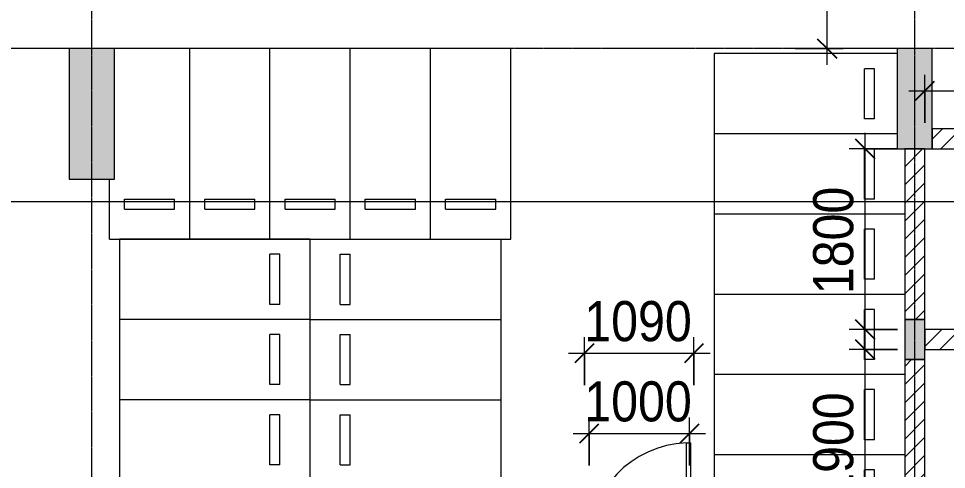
# Model space of a CAD drawing. Header units: millimetres. Extents: x 25998 to 252958, y -15958 to 83425.
# Drawn here: x 68423 to 77668, y 29341 to 33837 of the extents above; entities that cross this region are included whole.
import ezdxf

# ---------------------------------------------------------------- set-up
doc = ezdxf.new("R2010")
doc.units = ezdxf.units.MM
doc.linetypes.add('Dash Dot 3_16_', pattern=[7.9375, 4.7625, -1.5875, 0, -1.5875])
doc.linetypes.add('Grid Line', pattern=[22.225, 12.7, -3.175, 3.175, -3.175])
for name, color, linetype, lineweight in [('0-1', 7, 'Continuous', 5), ('A-ANNO-DIMS', 211, 'Continuous', 9), ('A-ANNO-DIMS-160', 211, 'Continuous', 9), ('A-DETL-GENF-2', 1, 'Continuous', 9), ('A-DOOR-1', 1, 'Continuous', 9), ('A-DOOR-FRAM-1', 1, 'Continuous', 9), ('A-WALL-1', 113, 'Continuous', 18), ('A-WALL-PATT-2', 111, 'Continuous', 9), ('C-PRKG', 70, 'Continuous', 9), ('G-ANNO-SYMB-1', 111, 'Dash Dot 3_16_', 18), ('S-COLS-1', 52, 'Continuous', 5), ('S-COLS-2', 250, 'Continuous', 18), ('S-GRID-1', 1, 'Grid Line', 9)]:
    doc.layers.add(name, color=color, linetype=linetype, lineweight=lineweight)
doc.styles.add('UTM Avo', font='UTM Avo.ttf', dxfattribs={"width": 0.9, "height": 400})
doc.dimstyles.new('1_Dim_chi_tiet_2_5', dxfattribs={"dimscale": 304.8, "dimtxt": 399.720379, "dimasz": 0.629921, "dimexe": 0.524934, "dimexo": 0.0625, "dimgap": 0.052493, "dimtad": 1, "dimdec": 0, "dimrnd": 5, "dimzin": 0, "dimdsep": 46, "dimtxsty": 'UTM Avo', "dimblk1": 'OBLIQUE', "dimblk2": 'OBLIQUE', "dimsah": 1, "dimcen": 0.09, "dimdle": 0.524934, "dimazin": 0, "dimtfac": 1, "dimtdec": 4, "dimtix": 1, "dimtmove": 0, "dimatfit": 3, "dimfxl": 1.049869, "dimfxlon": 1, "dimtvp": 1, "dimtolj": 1, "dimtzin": 0, "dimarcsym": 2})
pattern_1 = [(45, (0, 0), (-90.50967, 90.50967), [])]

# ---------------------------------------------------------------- blocks, each defined once
blk = doc.blocks.new('NCV_TKTC_KET CAU_rvt-1-TKCS_MB TẦNG HẦM')
at = {"layer": 'S-COLS-1'}
for points in [[(69377.6, 32236.9), (69377.6, 33536.9), (68927.6, 33536.9), (68927.6, 32236.9), (68977.6, 32236.9)], [(77452.6, 32536.9), (77527.6, 32536.9), (77527.6, 33536.9), (77177.6, 33536.9), (77177.6, 32536.9), (77452.6, 32536.9)], [(77252.6, 30436.9), (77452.6, 30436.9), (77452.6, 30836.9), (77252.6, 30836.9), (77252.6, 30536.9)]]:
    blk.add_hatch(color=256, dxfattribs=at).paths.add_polyline_path(points)
at = {"layer": 'S-COLS-2'}
for p, q in [((69377.6, 33536.9), (68927.6, 33536.9)), ((68927.6, 33536.9), (68927.6, 32236.9)), ((69377.6, 32236.9), (69377.6, 33536.9)), ((77527.6, 33536.9), (77177.6, 33536.9)), ((77177.6, 33536.9), (77177.6, 32536.9)), ((77527.6, 32536.9), (77527.6, 33536.9)), ((77177.6, 32536.9), (77527.6, 32536.9)), ((68927.6, 32236.9), (69377.6, 32236.9)), ((77452.6, 30836.9), (77252.6, 30836.9)), ((77252.6, 30836.9), (77252.6, 30436.9)), ((77452.6, 30436.9), (77452.6, 30836.9)), ((77252.6, 30436.9), (77452.6, 30436.9))]:
    blk.add_line(p, q, dxfattribs=at)
blk = doc.blocks.new('FD_02 - FD_03 - FD_02-KY THUAT-1000x2200mm-2150404-TKCS_MB TẦNG HẦM')
at = {"layer": 'A-DETL-GENF-2'}
for p, q in [((470, 100), (470, 1120)), ((470, 1120), (510, 1120)), ((510, 1120), (510, 100)), ((510, 100), (470, 100))]:
    blk.add_line(p, q, dxfattribs=at)
blk.add_arc((510, 100), 1020, 92.24747, 180, dxfattribs=at)
at = {"layer": 'A-DOOR-FRAM-1'}
for p, q in [((-510, 100), (-545, 100)), ((-545, 100), (-545, -100)), ((-510, 60), (-510, 100)), ((545, 100), (510, 100)), ((510, 100), (510, 60)), ((545, -100), (545, 100)), ((-500, 60), (-510, 60)), ((-500, -100), (-500, 60)), ((510, 60), (500, 60)), ((500, 60), (500, -100)), ((-545, -100), (-500, -100)), ((500, -100), (545, -100))]:
    blk.add_line(p, q, dxfattribs=at)
blk = doc.blocks.new('XE MAY2 - xe may 2-V44-TKCS_MB TẦNG HẦM')
at = {"layer": 'C-PRKG'}
for p, q in [((-1900, 0), (-1900, -800)), ((-75, 0), (-1900, 0)), ((-300, -150), (-400, -150)), ((-400, -650), (-400, -150)), ((-300, -650), (-300, -150)), ((-300, -650), (-400, -650)), ((0, -800), (-1900, -800))]:
    blk.add_line(p, q, dxfattribs=at)
blk = doc.blocks.new('XE MAY2 - xe may 2-614215-TKCS_MB TẦNG HẦM')
at = {"layer": 'C-PRKG'}
for p, q in [((-1900, 0), (-1900, -800)), ((0, 0), (-1900, 0)), ((-300, -150), (-400, -150)), ((-400, -650), (-400, -150)), ((-300, -650), (-300, -150)), ((-300, -650), (-400, -650)), ((0, -800), (-1900, -800))]:
    blk.add_line(p, q, dxfattribs=at)
blk = doc.blocks.new('XE MAY2 - xe may 2-V45-TKCS_MB TẦNG HẦM')
at = {"layer": 'C-PRKG'}
for p, q in [((-1900, 0), (-1900, -800)), ((-75, 0), (-1900, 0)), ((-300, -150), (-400, -150)), ((-400, -650), (-400, -150)), ((-300, -650), (-300, -150)), ((-300, -650), (-400, -650)), ((-75, -800), (-1900, -800))]:
    blk.add_line(p, q, dxfattribs=at)
blk = doc.blocks.new('XE MAY2 - xe may 2-V21-TKCS_MB TẦNG HẦM')
at = {"layer": 'C-PRKG'}
for p, q in [((0, 800), (-1900, 800)), ((-1900, 0), (-1900, 800)), ((0, 800), (0, 0)), ((-300, 650), (-400, 650)), ((-400, 650), (-400, 150)), ((-300, 650), (-300, 150)), ((-300, 150), (-400, 150)), ((0, 0), (-1900, 0))]:
    blk.add_line(p, q, dxfattribs=at)
blk = doc.blocks.new('XE MAY2 - xe may 2-V64-TKCS_MB TẦNG HẦM')
at = {"layer": 'C-PRKG'}
for p, q in [((0, -800), (0, 0)), ((-1900, 0), (-1900, -750)), ((0, 0), (-1900, 0)), ((-300, -150), (-400, -150)), ((-400, -650), (-400, -150)), ((-300, -650), (-300, -150)), ((-300, -650), (-400, -650)), ((0, -800), (-600, -800))]:
    blk.add_line(p, q, dxfattribs=at)
blk = doc.blocks.new('XE MAY2 - xe may 2-V26-TKCS_MB TẦNG HẦM')
at = {"layer": 'C-PRKG'}
for p, q in [((0, -800), (0, 0)), ((-1900, 0), (-1900, -800)), ((0, 0), (-1900, 0)), ((-300, -150), (-400, -150)), ((-400, -650), (-400, -150)), ((-300, -650), (-300, -150)), ((-300, -650), (-400, -650)), ((0, -800), (-1900, -800))]:
    blk.add_line(p, q, dxfattribs=at)
blk = doc.blocks.new('DIMBLOCK18-TKCS_MB TẦNG HẦM')
at = {"layer": 'A-ANNO-DIMS-160'}
for p, q in [((76480, 33376.9), (76480, 39396.9)), ((76160, 39236.9), (76640, 39236.9)), ((76480, 39236.9), (76160, 39236.9)), ((76160, 33536.9), (76640, 33536.9)), ((76480, 33536.9), (76160, 33536.9))]:
    blk.add_line(p, q, dxfattribs=at)
at = {"layer": 'A-ANNO-DIMS-160', "lineweight": 25}
for p, q in [((76480, 39236.9), (76384, 39332.9)), ((76480, 39236.9), (76576, 39140.9)), ((76480, 33536.9), (76384, 33632.9)), ((76480, 33536.9), (76576, 33440.9))]:
    blk.add_line(p, q, dxfattribs=at)
at = {"layer": 'A-ANNO-DIMS-160', "color": 0, "insert": (75960.4, 35839.2), "char_height": 400, "width": 1314.636, "attachment_point": 1, "rotation": 90, "line_spacing_factor": 1.110334, "style": 'UTM Avo'}
blk.add_mtext('5700', dxfattribs=at)
blk = doc.blocks.new('_Oblique')
at = {"color": 0, "linetype": 'ByBlock', "lineweight": -2}
blk.add_line((-0.5, -0.5), (0.5, 0.5), dxfattribs=at)
blk = doc.blocks.new('DIMBLOCK94-TKCS_MB TẦNG HẦM')
at = {"layer": 'A-ANNO-DIMS-160'}
for p, q in [((74062.6, 30180.5), (74062.6, 30660.5)), ((75152.6, 30180.5), (75152.6, 30660.5)), ((73902.6, 30500.5), (75312.6, 30500.5)), ((74062.6, 30500.5), (74062.6, 30180.5)), ((75152.6, 30500.5), (75152.6, 30180.5))]:
    blk.add_line(p, q, dxfattribs=at)
at = {"layer": 'A-ANNO-DIMS-160', "lineweight": 25}
for p, q in [((74062.6, 30500.5), (74158.6, 30596.5)), ((75152.6, 30500.5), (75248.6, 30596.5)), ((74062.6, 30500.5), (73966.6, 30404.5)), ((75152.6, 30500.5), (75056.6, 30404.5))]:
    blk.add_line(p, q, dxfattribs=at)
at = {"layer": 'A-ANNO-DIMS-160', "color": 0, "insert": (74059.8, 31020.1), "char_height": 400, "width": 1314.636, "attachment_point": 1, "line_spacing_factor": 1.110334, "style": 'UTM Avo'}
blk.add_mtext('1090', dxfattribs=at)
blk = doc.blocks.new('DIMBLOCK95-TKCS_MB TẦNG HẦM')
at = {"layer": 'A-ANNO-DIMS-160'}
for p, q in [((74107.6, 29380.5), (74107.6, 29860.5)), ((75107.6, 29380.5), (75107.6, 29860.5)), ((73947.6, 29700.5), (75267.6, 29700.5)), ((74107.6, 29700.5), (74107.6, 29380.5)), ((75107.6, 29700.5), (75107.6, 29380.5))]:
    blk.add_line(p, q, dxfattribs=at)
at = {"layer": 'A-ANNO-DIMS-160', "lineweight": 25}
for p, q in [((74107.6, 29700.5), (74203.6, 29796.5)), ((75107.6, 29700.5), (75203.6, 29796.5)), ((74107.6, 29700.5), (74011.6, 29604.5)), ((75107.6, 29700.5), (75011.6, 29604.5))]:
    blk.add_line(p, q, dxfattribs=at)
at = {"layer": 'A-ANNO-DIMS-160', "color": 0, "insert": (74059.8, 30220.1), "char_height": 400, "width": 1314.636, "attachment_point": 1, "line_spacing_factor": 1.110334, "style": 'UTM Avo'}
blk.add_mtext('1000', dxfattribs=at)
blk = doc.blocks.new('DIMBLOCK161-TKCS_MB TẦNG HẦM')
at = {"layer": 'A-ANNO-DIMS-160'}
for p, q in [((77452.6, 32796.2), (77452.6, 33276.2)), ((80352.6, 32796.2), (80352.6, 33276.2)), ((77292.6, 33116.2), (80512.6, 33116.2)), ((77452.6, 33116.2), (77452.6, 32796.2)), ((80352.6, 33116.2), (80352.6, 32796.2))]:
    blk.add_line(p, q, dxfattribs=at)
at = {"layer": 'A-ANNO-DIMS-160', "lineweight": 25}
for p, q in [((77452.6, 33116.2), (77548.6, 33212.2)), ((80352.6, 33116.2), (80448.6, 33212.2)), ((77452.6, 33116.2), (77356.6, 33020.2)), ((80352.6, 33116.2), (80256.6, 33020.2))]:
    blk.add_line(p, q, dxfattribs=at)
at = {"layer": 'A-ANNO-DIMS-160', "color": 0, "insert": (78354.8, 33635.8), "char_height": 400, "width": 1314.636, "attachment_point": 1, "line_spacing_factor": 1.110334, "style": 'UTM Avo'}
blk.add_mtext('2900', dxfattribs=at)
blk = doc.blocks.new('DIMBLOCK162-TKCS_MB TẦNG HẦM')
at = {"layer": 'A-ANNO-DIMS-160'}
for p, q in [((76859.3, 28476.9), (76859.3, 30696.9)), ((77179.3, 30536.9), (76699.3, 30536.9)), ((76859.3, 30536.9), (77179.3, 30536.9)), ((77179.3, 28636.9), (76699.3, 28636.9)), ((76859.3, 28636.9), (77179.3, 28636.9))]:
    blk.add_line(p, q, dxfattribs=at)
at = {"layer": 'A-ANNO-DIMS-160', "lineweight": 25}
for p, q in [((76859.3, 30536.9), (76763.3, 30632.9)), ((76859.3, 30536.9), (76955.3, 30440.9)), ((76859.3, 28636.9), (76763.3, 28732.9)), ((76859.3, 28636.9), (76955.3, 28540.9))]:
    blk.add_line(p, q, dxfattribs=at)
at = {"layer": 'A-ANNO-DIMS-160', "color": 0, "insert": (76339.7, 29039.2), "char_height": 400, "width": 1314.636, "attachment_point": 1, "rotation": 90, "line_spacing_factor": 1.110334, "style": 'UTM Avo'}
blk.add_mtext('1900', dxfattribs=at)
blk = doc.blocks.new('DIMBLOCK163-TKCS_MB TẦNG HẦM')
at = {"layer": 'A-ANNO-DIMS-160'}
for p, q in [((76859.3, 30576.9), (76859.3, 32696.9)), ((77179.3, 32536.9), (76699.3, 32536.9)), ((76859.3, 32536.9), (77179.3, 32536.9)), ((77179.3, 30736.9), (76699.3, 30736.9)), ((76859.3, 30736.9), (77179.3, 30736.9))]:
    blk.add_line(p, q, dxfattribs=at)
at = {"layer": 'A-ANNO-DIMS-160', "lineweight": 25}
for p, q in [((76859.3, 32536.9), (76763.3, 32632.9)), ((76859.3, 32536.9), (76955.3, 32440.9)), ((76859.3, 30736.9), (76763.3, 30832.9)), ((76859.3, 30736.9), (76955.3, 30640.9))]:
    blk.add_line(p, q, dxfattribs=at)
at = {"layer": 'A-ANNO-DIMS-160', "color": 0, "insert": (76339.7, 31089.2), "char_height": 400, "width": 1314.636, "attachment_point": 1, "rotation": 90, "line_spacing_factor": 1.110334, "style": 'UTM Avo'}
blk.add_mtext('1800', dxfattribs=at)

msp = doc.modelspace()

# ---------------------------------------------------------------- hatches: boundary and pattern name
at = {"layer": 'A-WALL-PATT-2'}
h = msp.add_hatch(dxfattribs=at)
h.set_pattern_fill('FP_1', color=256, style=0, pattern_type=2)
h.set_pattern_definition(pattern_1)
h.paths.add_polyline_path([(77527.6, 32536.9), (80152.6, 32536.9), (80152.6, 32736.9), (77527.6, 32736.9)])
h = msp.add_hatch(dxfattribs=at)
h.set_pattern_fill('FP_1', color=256, style=0, pattern_type=2)
h.set_pattern_definition(pattern_1)
h.paths.add_polyline_path([(77452.6, 30836.9), (77452.6, 32536.9), (77252.6, 32536.9), (77252.6, 30836.9)])
h = msp.add_hatch(dxfattribs=at)
h.set_pattern_fill('FP_1', color=256, style=0, pattern_type=2)
h.set_pattern_definition(pattern_1)
h.paths.add_polyline_path([(77452.6, 30536.9), (80152.6, 30536.9), (80152.6, 30736.9), (77452.6, 30736.9)])
h = msp.add_hatch(dxfattribs=at)
h.set_pattern_fill('FP_1', color=256, style=0, pattern_type=2)
h.set_pattern_definition(pattern_1)
h.paths.add_polyline_path([(77252.6, 28886.9), (77452.6, 28886.9), (77452.6, 30436.9), (77252.6, 30436.9), (77252.6, 29966.8)])

# ---------------------------------------------------------------- linework, layer by layer
at = {"layer": 'A-WALL-1'}
for p, q in [((80152.6, 32736.9), (77527.6, 32736.9)), ((77527.6, 32736.9), (77527.6, 32536.9)), ((77452.6, 32536.9), (77252.6, 32536.9)), ((77252.6, 32536.9), (77252.6, 30836.9)), ((77452.6, 30836.9), (77452.6, 32536.9)), ((77527.6, 32536.9), (80152.6, 32536.9)), ((77252.6, 30836.9), (77452.6, 30836.9)), ((80152.6, 30736.9), (77452.6, 30736.9)), ((77452.6, 30736.9), (77452.6, 30536.9)), ((77452.6, 30536.9), (80152.6, 30536.9)), ((77452.6, 30436.9), (77252.6, 30436.9)), ((77252.6, 30436.9), (77252.6, 28886.9)), ((77452.6, 28886.9), (77452.6, 30436.9))]:
    msp.add_line(p, q, dxfattribs=at)
at = {"layer": 'G-ANNO-SYMB-1'}
msp.add_line((26379.4, 32011.5), (134566.1, 32011.5), dxfattribs=at)
at = {"layer": 'S-GRID-1'}
for p, q in [((69152.6, 16318.9), (69152.6, 77184.9)), ((77352.6, 16318.9), (77352.6, 77184.9)), ((128880.9, 33536.9), (31838.8, 33536.9))]:
    msp.add_line(p, q, dxfattribs=at)

# ---------------------------------------------------------------- block references
at = {"layer": '0-1'}
msp.add_blockref('NCV_TKTC_KET CAU_rvt-1-TKCS_MB TẦNG HẦM', (0, 0), dxfattribs=at)
at = {"layer": 'A-DOOR-1'}
msp.add_blockref('FD_02 - FD_03 - FD_02-KY THUAT-1000x2200mm-2150404-TKCS_MB TẦNG HẦM', (74607.6, 28486.9), dxfattribs=at)
at = {"layer": 'C-PRKG'}
for name, p, rotation in [('XE MAY2 - xe may 2-V64-TKCS_MB TẦNG HẦM', (70127.6, 31636.9), 270.0000000000009), ('XE MAY2 - xe may 2-V26-TKCS_MB TẦNG HẦM', (70927.6, 31636.9), 270.0000000000009), ('XE MAY2 - xe may 2-V26-TKCS_MB TẦNG HẦM', (71727.6, 31636.9), 270.0000000000009), ('XE MAY2 - xe may 2-V26-TKCS_MB TẦNG HẦM', (72527.6, 31636.9), 270.0000000000009), ('XE MAY2 - xe may 2-V26-TKCS_MB TẦNG HẦM', (73327.6, 31636.9), 270.0000000000009), ('XE MAY2 - xe may 2-V21-TKCS_MB TẦNG HẦM', (71327.6, 31636.9), 180), ('XE MAY2 - xe may 2-V21-TKCS_MB TẦNG HẦM', (71327.6, 30836.9), 180), ('XE MAY2 - xe may 2-V21-TKCS_MB TẦNG HẦM', (71327.6, 30036.9), 180)]:
    msp.add_blockref(name, p, dxfattribs=dict(at, rotation=rotation))
for name, p in [('XE MAY2 - xe may 2-V45-TKCS_MB TẦNG HẦM', (77252.6, 33486.9)), ('XE MAY2 - xe may 2-V44-TKCS_MB TẦNG HẦM', (77252.6, 32686.9)), ('XE MAY2 - xe may 2-614215-TKCS_MB TẦNG HẦM', (77252.6, 31886.9)), ('XE MAY2 - xe may 2-V26-TKCS_MB TẦNG HẦM', (71327.6, 31636.9)), ('XE MAY2 - xe may 2-614215-TKCS_MB TẦNG HẦM', (77252.6, 31086.9)), ('XE MAY2 - xe may 2-V26-TKCS_MB TẦNG HẦM', (71327.6, 30836.9)), ('XE MAY2 - xe may 2-614215-TKCS_MB TẦNG HẦM', (77252.6, 30286.9)), ('XE MAY2 - xe may 2-V26-TKCS_MB TẦNG HẦM', (71327.6, 30036.9)), ('XE MAY2 - xe may 2-614215-TKCS_MB TẦNG HẦM', (77252.6, 29486.9))]:
    msp.add_blockref(name, p, dxfattribs=at)

# ---------------------------------------------------------------- dimensions: what is measured, and where the dimension line sits
at = {"layer": 'A-ANNO-DIMS'}
for base, p1, p2, override, picture, middle in [((76480, 39236.9), (76160, 33536.9), (76160, 39236.9), {"dimpost": '<>', "dimfxl": 5700}, 'DIMBLOCK18-TKCS_MB TẦNG HẦM', (76257, 36386.9)), ((76859.3, 32536.9), (77179.3, 30736.9), (77179.3, 32536.9), {"dimpost": '<>', "dimfxl": 1800}, 'DIMBLOCK163-TKCS_MB TẦNG HẦM', (76636.3, 31636.9)), ((76859.3, 30536.9), (77179.3, 28636.9), (77179.3, 30536.9), {"dimpost": '<>', "dimfxl": 1900}, 'DIMBLOCK162-TKCS_MB TẦNG HẦM', (76636.3, 29586.9))]:
    dim = msp.add_linear_dim(base=base, p1=p1, p2=p2, angle=90, dimstyle='1_Dim_chi_tiet_2_5', override=override, dxfattribs=at)
    dim.commit()
    dim.dimension.update_dxf_attribs({"geometry": picture, "text_midpoint": middle})
for base, p1, p2, override, picture, middle in [((80352.6, 33116.2), (77452.6, 32796.2), (80352.6, 32796.2), {"dimpost": '<>', "dimfxl": 2900.000001}, 'DIMBLOCK161-TKCS_MB TẦNG HẦM', (78902.6, 33339.2)), ((75152.6, 30500.5), (74062.6, 30180.5), (75152.6, 30180.5), {"dimpost": '<>', "dimfxl": 1090}, 'DIMBLOCK94-TKCS_MB TẦNG HẦM', (74607.6, 30723.5)), ((75107.6, 29700.5), (74107.6, 29380.5), (75107.6, 29380.5), {"dimpost": '<>', "dimfxl": 1000}, 'DIMBLOCK95-TKCS_MB TẦNG HẦM', (74607.6, 29923.5))]:
    dim = msp.add_linear_dim(base=base, p1=p1, p2=p2, dimstyle='1_Dim_chi_tiet_2_5', override=override, dxfattribs=at)
    dim.commit()
    dim.dimension.update_dxf_attribs({"geometry": picture, "text_midpoint": middle})

doc.saveas('drawing.dxf')
